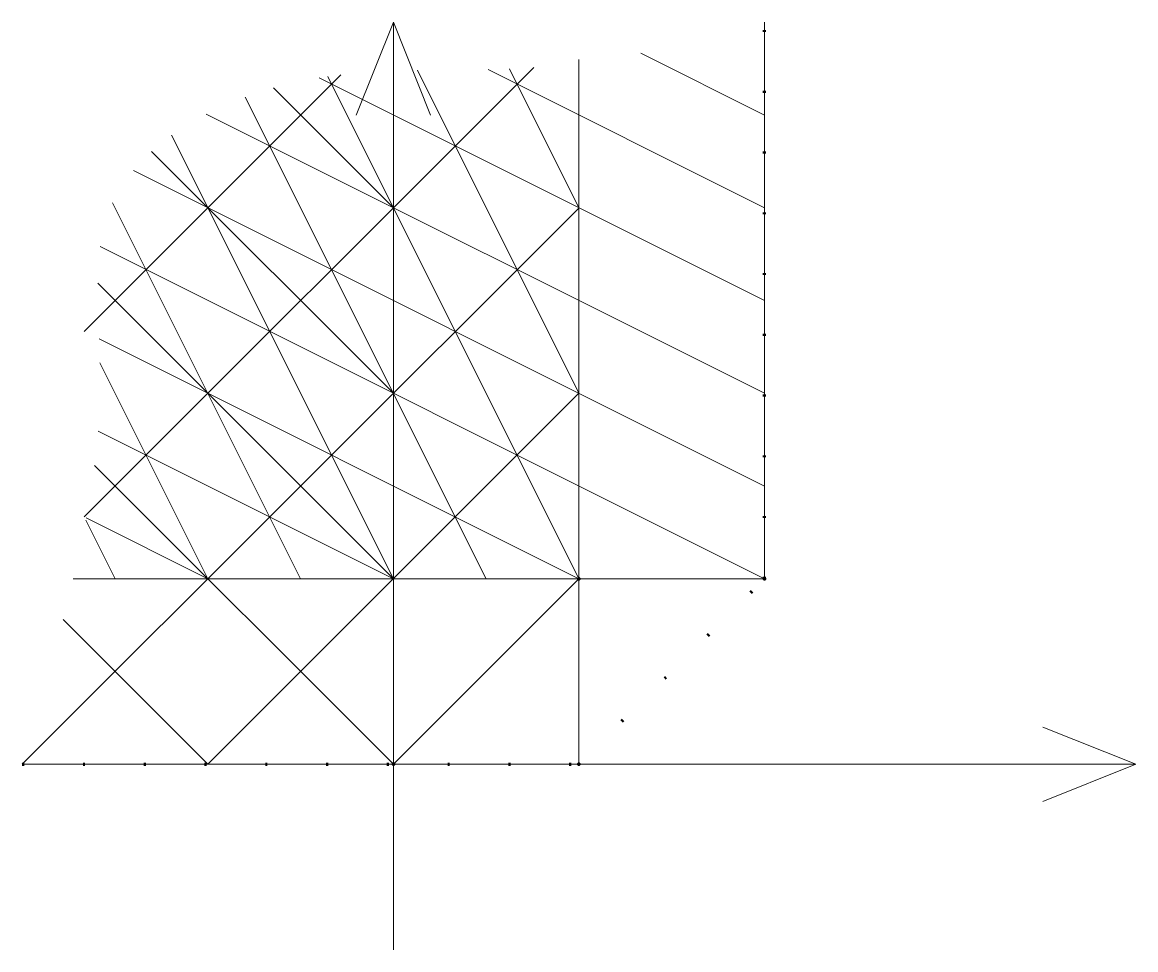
# Model space of a CAD drawing. Header units: millimetres. Extents: x -20 to 40, y -10 to 40.
import ezdxf

# ---------------------------------------------------------------- set-up
doc = ezdxf.new("R2010")
doc.units = ezdxf.units.MM
doc.linetypes.add('DOT2', pattern=[3.175, 0, -3.175])
for name, color, linetype, lineweight in [('noname', 7, 'CONTINUOUS', 18), ('noname2', 8, 'CONTINUOUS', 13), ('noname3', 8, 'DOT2', 70), ('noname5', 2, 'CONTINUOUS', 140)]:
    doc.layers.add(name, color=color, linetype=linetype, lineweight=lineweight)

msp = doc.modelspace()

# ---------------------------------------------------------------- linework, layer by layer
at = {"layer": 'noname'}
for p, q in [((-2, 35), (0, 40)), ((0, 40), (2, 35)), ((0, -10), (0, 40)), ((35, 2), (40, 0)), ((40, 0), (35, -2))]:
    msp.add_line(p, q, dxfattribs=at)
at = {"layer": 'noname', "color": 7}
msp.add_line((-20, 0), (40, 0), dxfattribs=at)
at = {"layer": 'noname2', "color": 5}
for p, q in [((20, 10), (20, 40)), ((13.324, 38.338), (20, 35)), ((20, 30), (5.098, 37.451)), ((-3.993, 36.997), (20, 25)), ((20, 20), (-10.086, 35.043)), ((-14.015, 32.008), (20, 15)), ((-15.807, 27.903), (20, 10)), ((-15.854, 22.927), (10, 10)), ((-15.908, 17.954), (0, 10)), ((-16.554, 13.277), (-10, 10)), ((10, 10), (20, 10))]:
    msp.add_line(p, q, dxfattribs=at)
at = {"layer": 'noname2', "color": 3}
for p, q in [((10, 10), (10, 38)), ((1.289, 37.422), (10, 20)), ((10, 30), (6.255, 37.49)), ((10, 10), (-3.534, 37.067)), ((-7.983, 35.966), (5, 10)), ((0, 10), (-11.953, 33.905)), ((-5, 10), (-15.131, 30.263)), ((-10, 10), (-15.817, 21.634)), ((-16.577, 13.153), (-15, 10)), ((-17.255, 10), (10, 10))]:
    msp.add_line(p, q, dxfattribs=at)
at = {"layer": 'noname2', "color": 6}
for p, q in [((-16.667, 13.333), (7.566, 37.566)), ((-16.667, 23.333), (-2.838, 37.162)), ((-20, 0), (10, 30)), ((-10, 0), (10, 20)), ((0, 0), (10, 10)), ((10, 10), (10, 0)), ((0, 0), (10, 0))]:
    msp.add_line(p, q, dxfattribs=at)
at = {"layer": 'noname2', "color": 1}
for p, q in [((0, 0), (0, 37.389)), ((0, 30), (-6.456, 36.456)), ((0, 20), (-13.034, 33.034)), ((0, 10), (-15.926, 25.926)), ((0, 0), (-16.099, 16.099)), ((-10, 0), (-17.801, 7.801)), ((-20, 0), (0, 0))]:
    msp.add_line(p, q, dxfattribs=at)
at = {"layer": 'noname3'}
for p, q in [((20, 10), (20, 40)), ((10, 0), (20, 10)), ((-20, 0), (10, 0))]:
    msp.add_line(p, q, dxfattribs=at)
at = {"layer": 'noname5'}
for p in [(10, 10), (20, 10), (0, 0), (10, 0)]:
    msp.add_point(p, dxfattribs=at)

doc.saveas('drawing.dxf')
